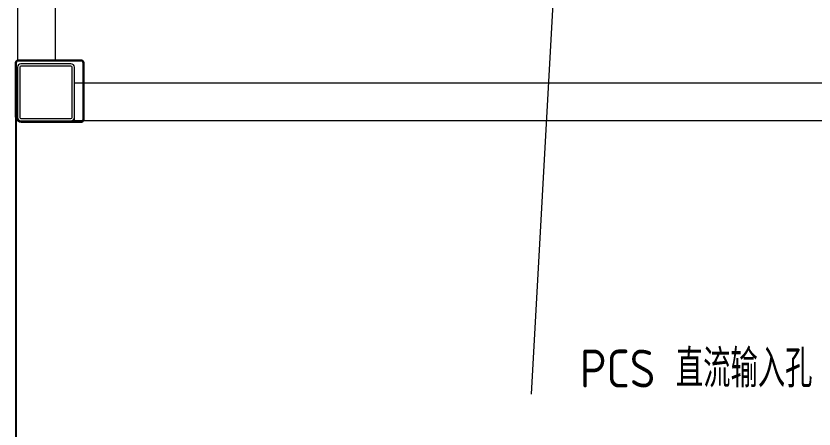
# Model space of a CAD drawing. Header units: millimetres. Extents: x 0 to 87554, y -20854 to 20404.
# Drawn here: x 7009 to 9113, y 4134 to 5223 of the extents above; entities that cross this region are included whole.
import ezdxf

# ---------------------------------------------------------------- set-up
doc = ezdxf.new("R2010")
doc.units = ezdxf.units.MM
doc.layers.get('0').update_dxf_attribs({"lineweight": 15})
doc.layers.get('Defpoints').update_dxf_attribs({"lineweight": 15})
for name, color, linetype, lineweight in [('AM_0', 7, 'Continuous', 30), ('CO', 7, 'Continuous', 9), ('THICK', 7, 'Continuous', 0)]:
    doc.layers.add(name, color=color, linetype=linetype, lineweight=lineweight)
doc.styles.add('GB', font='gbenor.shx', dxfattribs={"bigfont": 'gbcbig.shx'})
doc.styles.get("Standard").update_dxf_attribs({"font": 'isocp.shx', "width": 0.707, "bigfont": 'hztxt.shx'})
doc.styles.add('仿宋', font='', dxfattribs={"width": 0.8})
doc.styles.get('仿宋').set_extended_font_data('仿宋_gb2312')
doc.dimstyles.new('12倍', dxfattribs={"dimscale": 21, "dimtxt": 3.5, "dimasz": 2.5, "dimexe": 1.5, "dimexo": 0, "dimgap": 1, "dimtad": 1, "dimtoh": 1, "dimdsep": 46, "dimtxsty": '仿宋', "dimcen": 2.5, "dimdle": 5, "dimclrd": 4, "dimclre": 4, "dimclrt": 3, "dimadec": 0, "dimazin": 0, "dimtfac": 1, "dimtmove": 0, "dimatfit": 3, "dimfxl": 1, "dimtolj": 1, "dimarcsym": 0})
doc.dimstyles.new('DJ', dxfattribs={"dimtxt": 75, "dimasz": 75, "dimexe": 20, "dimexo": 0, "dimgap": 20, "dimtad": 1, "dimdec": 1, "dimtxsty": 'Standard', "dimcen": 10, "dimclrd": 95, "dimclre": 95, "dimclrt": 95, "dimadec": 0, "dimazin": 0, "dimtfac": 1, "dimtdec": 1, "dimtmove": 1, "dimatfit": 3, "dimfxl": 1, "dimlwd": 13, "dimlwe": 15, "dimarcsym": 0})

# ---------------------------------------------------------------- blocks, each defined once
blk = doc.blocks.new('*D48')
at = {"layer": 'Defpoints', "color": 0, "lineweight": -3, "transparency": 16777216}
for p in [(7009.4, 5045.2), (13067.4, 5045.2), (7009.4, 4009.9)]:
    blk.add_point(p, dxfattribs=at)
at = {"layer": 'THICK', "color": 4, "linetype": 'Continuous', "lineweight": -2, "transparency": 16777216}
for p, q in [((7009.4, 5045.2), (7009.4, 3978.4)), ((13067.4, 5045.2), (13067.4, 3978.4)), ((13014.9, 4009.9), (7061.9, 4009.9))]:
    blk.add_line(p, q, dxfattribs=at)
at = {"layer": 'THICK', "color": 4, "lineweight": -3, "transparency": 16777216}
for points in [[(7061.9, 4018.7), (7061.9, 4001.2), (7009.4, 4009.9)], [(13014.9, 4018.7), (13014.9, 4001.2), (13067.4, 4009.9)]]:
    blk.add_solid(points, dxfattribs=at)
at = {"layer": 'THICK', "color": 3, "lineweight": -3, "transparency": 16777216, "insert": (10111.4, 4093.9), "char_height": 73.5, "attachment_point": 5, "style": '仿宋'}
blk.add_mtext('\\A1;最大长度 6058{\\H0.7x;\\S+0^ -5;}', dxfattribs=at)

msp = doc.modelspace()

# ---------------------------------------------------------------- linework, layer by layer
msp.add_lwpolyline([(7113.387, 7219.757), (7013.387, 7219.757), (7013.387, 5105.757), (7113.387, 5105.757)], close=True)
at = {"color": 0, "linetype": 'ByBlock'}
for points in [[(7163.387, 4955.757), (7163.387, 5087.757, 0.41421356), (7154.387, 5096.757), (7022.387, 5096.757, 0.41421356), (7013.387, 5087.757), (7013.387, 4955.757, 0.41421356), (7022.387, 4946.757), (7154.387, 4946.757, 0.41421356)], [(7163.387, 4955.757), (7163.387, 5087.757, 0.41421356), (7154.387, 5096.757), (7022.387, 5096.757, 0.41421356), (7013.387, 5087.757), (7013.387, 4955.757, 0.41421356), (7022.387, 4946.757), (7154.387, 4946.757, 0.41421356)], [(7163.387, 4955.757), (7163.387, 5087.757, 0.41421356), (7154.387, 5096.757), (7022.387, 5096.757, 0.41421356), (7013.387, 5087.757), (7013.387, 4955.757, 0.41421356), (7022.387, 4946.757), (7154.387, 4946.757, 0.41421356)], [(7157.387, 4955.757), (7157.387, 5087.757, 0.41421356), (7154.387, 5090.757), (7022.387, 5090.757, 0.41421356), (7019.387, 5087.757), (7019.387, 4955.757, 0.41421356), (7022.387, 4952.757), (7154.387, 4952.757, 0.41421356)], [(7157.387, 4955.757), (7157.387, 5087.757, 0.41421356), (7154.387, 5090.757), (7022.387, 5090.757, 0.41421356), (7019.387, 5087.757), (7019.387, 4955.757, 0.41421356), (7022.387, 4952.757), (7154.387, 4952.757, 0.41421356)], [(7157.387, 4955.757), (7157.387, 5087.757, 0.41421356), (7154.387, 5090.757), (7022.387, 5090.757, 0.41421356), (7019.387, 5087.757), (7019.387, 4955.757, 0.41421356), (7022.387, 4952.757), (7154.387, 4952.757, 0.41421356)]]:
    msp.add_lwpolyline(points, format="xyb", close=True, dxfattribs=at)
at = {"layer": 'AM_0'}
msp.add_lwpolyline([(7009.387, 5099.757, -0.41421356), (7015.387, 5105.757), (7181.387, 5105.757, -0.41421356), (7187.387, 5099.757), (7187.387, 4949.757, -0.41421356), (7181.387, 4943.757), (7023.887, 4943.757, -0.41421356), (7009.387, 4958.257)], format="xyb", close=True, dxfattribs=at)
at = {"layer": 'CO'}
msp.add_lwpolyline([(12850.387, 4946.757), (7163.387, 4946.757), (7163.387, 5046.757), (12850.387, 5046.757)], close=True, dxfattribs=at)

# ---------------------------------------------------------------- texts
at = {"color": 1, "lineweight": 15, "insert": (8496.247, 4243.393), "char_height": 100, "width": 1072.03726, "attachment_point": 7, "style": 'GB'}
msp.add_mtext('PCS 直流输入孔 ', dxfattribs=at)

# ---------------------------------------------------------------- dimensions: what is measured, and where the dimension line sits
at = {"layer": 'THICK', "lineweight": -3}
dim = msp.add_linear_dim(base=(7009.387, 4009.926), p1=(13067.387, 5045.218), p2=(7009.387, 5045.218), angle=180, text='最大长度 <>{\\H0.7x;\\S+0^ -5;}', dimstyle='12倍', dxfattribs=at)
dim.commit()
dim.dimension.update_dxf_attribs({"geometry": '*D48', "text_midpoint": (10111.387, 4009.926), "dimtype": 160})

# ---------------------------------------------------------------- leaders
msp.add_leader([(8449.5, 5705.149), (8367.84, 4226.267)], dimstyle='DJ', override={"dimtad": 0, "dimfxl": 1.25, "dimarcsym": 1}, dxfattribs=at)

doc.saveas('drawing.dxf')
